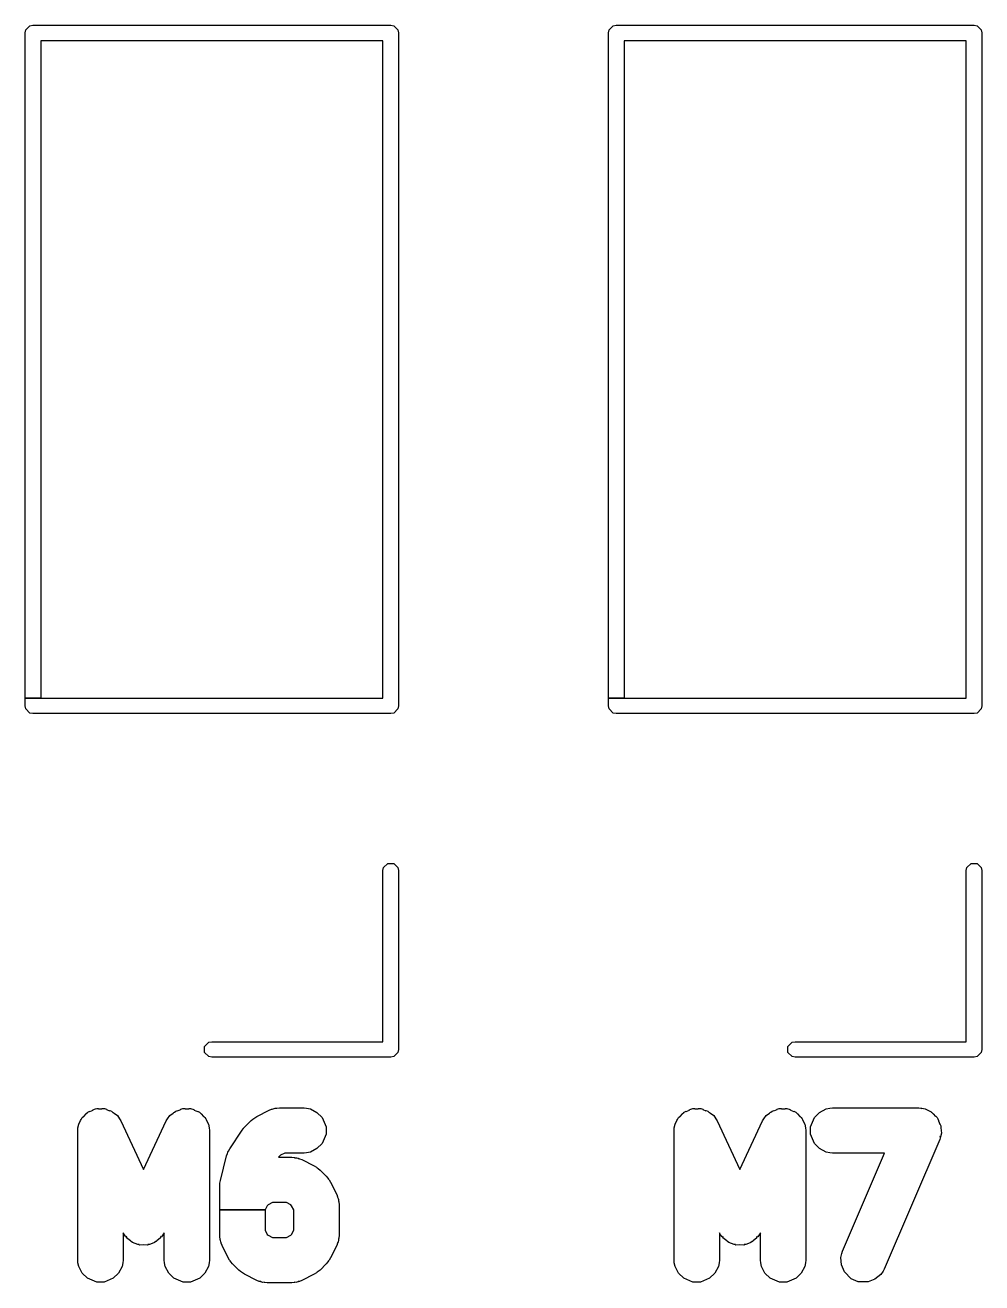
# Model space of a CAD drawing. Header units: millimetres. Extents: x 102.9 to 147, y -135 to -49.9.
# Drawn here: x 119.81 to 127.19, y -85.43 to -75.73 of the extents above; entities that cross this region are included whole.
import ezdxf

# ---------------------------------------------------------------- set-up
doc = ezdxf.new("R2010")
doc.units = ezdxf.units.MM
doc.layers.add('F.Silkscreen', color=41, linetype='CONTINUOUS', true_color=0xf2eda1)

msp = doc.modelspace()

# ---------------------------------------------------------------- linework, layer by layer
at = {"layer": 'F.Silkscreen', "linetype": 'CONTINUOUS'}
for p, q in [((119.814567, -75.767039), (119.847039, -75.734567)), ((119.847039, -75.734567), (119.87, -75.73)), ((119.87, -75.73), (122.63, -75.73)), ((122.63, -75.73), (122.652961, -75.734567)), ((122.652961, -75.734567), (122.685433, -75.767039)), ((124.314567, -75.767039), (124.347039, -75.734567)), ((124.347039, -75.734567), (124.37, -75.73)), ((124.37, -75.73), (127.13, -75.73)), ((127.13, -75.73), (127.152961, -75.734567)), ((127.152961, -75.734567), (127.185433, -75.767039)), ((119.81, -75.79), (119.814567, -75.767039)), ((119.81, -80.92), (119.81, -75.79)), ((122.57, -75.85), (119.93, -75.85)), ((119.93, -75.85), (119.93, -80.92)), ((122.57, -80.92), (122.57, -75.85)), ((122.685433, -75.767039), (122.69, -75.79)), ((122.69, -75.79), (122.69, -80.98)), ((124.31, -75.79), (124.314567, -75.767039)), ((124.31, -80.92), (124.31, -75.79)), ((127.07, -75.85), (124.43, -75.85)), ((124.43, -75.85), (124.43, -80.92)), ((127.07, -80.92), (127.07, -75.85)), ((127.185433, -75.767039), (127.19, -75.79)), ((127.19, -75.79), (127.19, -80.98)), ((119.81, -80.98), (119.81, -80.92)), ((119.81, -80.92), (119.93, -80.92)), ((119.93, -80.92), (119.81, -80.92)), ((119.814567, -81.002961), (119.81, -80.98)), ((119.93, -80.92), (122.57, -80.92)), ((122.69, -80.98), (122.685433, -81.002961)), ((124.31, -80.98), (124.31, -80.92)), ((124.31, -80.92), (124.43, -80.92)), ((124.43, -80.92), (124.31, -80.92)), ((124.314567, -81.002961), (124.31, -80.98)), ((124.43, -80.92), (127.07, -80.92)), ((127.19, -80.98), (127.185433, -81.002961)), ((119.847039, -81.035433), (119.814567, -81.002961)), ((119.87, -81.04), (119.847039, -81.035433)), ((122.63, -81.04), (119.87, -81.04)), ((122.652961, -81.035433), (122.63, -81.04)), ((122.685433, -81.002961), (122.652961, -81.035433)), ((124.347039, -81.035433), (124.314567, -81.002961)), ((124.37, -81.04), (124.347039, -81.035433)), ((127.13, -81.04), (124.37, -81.04)), ((127.152961, -81.035433), (127.13, -81.04)), ((127.185433, -81.002961), (127.152961, -81.035433)), ((122.57, -82.25), (122.574567, -82.227039)), ((122.57, -83.57), (122.57, -82.25)), ((122.574567, -82.227039), (122.607039, -82.194567)), ((122.607039, -82.194567), (122.652961, -82.194567)), ((122.652961, -82.194567), (122.685433, -82.227039)), ((122.685433, -82.227039), (122.69, -82.25)), ((122.69, -82.25), (122.69, -83.63)), ((127.07, -82.25), (127.074567, -82.227039)), ((127.07, -83.57), (127.07, -82.25)), ((127.074567, -82.227039), (127.107039, -82.194567)), ((127.107039, -82.194567), (127.152961, -82.194567)), ((127.152961, -82.194567), (127.185433, -82.227039)), ((127.185433, -82.227039), (127.19, -82.25)), ((127.19, -82.25), (127.19, -83.63)), ((121.194567, -83.607039), (121.227039, -83.574567)), ((121.194567, -83.652961), (121.194567, -83.607039)), ((121.227039, -83.574567), (121.25, -83.57)), ((121.25, -83.57), (122.57, -83.57)), ((125.694567, -83.607039), (125.727039, -83.574567)), ((125.694567, -83.652961), (125.694567, -83.607039)), ((125.727039, -83.574567), (125.75, -83.57)), ((125.75, -83.57), (127.07, -83.57)), ((121.227039, -83.685433), (121.194567, -83.652961)), ((121.25, -83.69), (121.227039, -83.685433)), ((122.63, -83.69), (121.25, -83.69)), ((122.652961, -83.685433), (122.63, -83.69)), ((122.685433, -83.652961), (122.652961, -83.685433)), ((122.69, -83.63), (122.685433, -83.652961)), ((125.727039, -83.685433), (125.694567, -83.652961)), ((125.75, -83.69), (125.727039, -83.685433)), ((127.13, -83.69), (125.75, -83.69)), ((127.152961, -83.685433), (127.13, -83.69)), ((127.185433, -83.652961), (127.152961, -83.685433)), ((127.19, -83.63), (127.185433, -83.652961)), ((120.308329, -84.107664), (120.333835, -84.097099)), ((120.332814, -84.09491), (120.344893, -84.089273)), ((120.333835, -84.097099), (120.332814, -84.09491)), ((120.344893, -84.089273), (120.353664, -84.088887)), ((120.353664, -84.088887), (120.361775, -84.085528)), ((120.361775, -84.085528), (120.375103, -84.085528)), ((120.375103, -84.085528), (120.375103, -84.087944)), ((120.375103, -84.087944), (120.402684, -84.086731)), ((120.402684, -84.086731), (120.402684, -84.085528)), ((120.402684, -84.085528), (120.419177, -84.085528)), ((120.419177, -84.085528), (120.420221, -84.08596)), ((120.420221, -84.08596), (120.421355, -84.085911)), ((120.421355, -84.085911), (120.421356, -84.085911)), ((120.421356, -84.085911), (120.436858, -84.091548)), ((120.436858, -84.091548), (120.436446, -84.09268)), ((120.436446, -84.09268), (120.461951, -84.103245)), ((120.985663, -84.103246), (121.011171, -84.09268)), ((121.01076, -84.091548), (121.026262, -84.085911)), ((121.011171, -84.09268), (121.01076, -84.091548)), ((121.026262, -84.085911), (121.027395, -84.08596)), ((121.027395, -84.08596), (121.028441, -84.085528)), ((121.028441, -84.085528), (121.044934, -84.085528)), ((121.044934, -84.085528), (121.044934, -84.086731)), ((121.044934, -84.086731), (121.072515, -84.087944)), ((121.072515, -84.087944), (121.072515, -84.085528)), ((121.072515, -84.085528), (121.085843, -84.085528)), ((121.085843, -84.085528), (121.093953, -84.088887)), ((121.093953, -84.088887), (121.102725, -84.089273)), ((121.102725, -84.089273), (121.114804, -84.09491)), ((121.114804, -84.09491), (121.113781, -84.0971)), ((121.113781, -84.0971), (121.139285, -84.107664)), ((121.693166, -84.098294), (121.711454, -84.091294)), ((121.711454, -84.091294), (121.715077, -84.090301)), ((121.715077, -84.090301), (121.715434, -84.091605)), ((121.715434, -84.091605), (121.723213, -84.08745)), ((121.723213, -84.08745), (121.731539, -84.085793)), ((121.731539, -84.085793), (121.739704, -84.083558)), ((121.739704, -84.083558), (121.748522, -84.083795)), ((121.748259, -84.082467), (121.751944, -84.081735)), ((121.748522, -84.083795), (121.748259, -84.082467)), ((121.751944, -84.081735), (121.771428, -84.079819)), ((121.771428, -84.079819), (121.961904, -84.079819)), ((121.961904, -84.079819), (121.981413, -84.08174)), ((121.981413, -84.08174), (122.010114, -84.087449)), ((122.010114, -84.087449), (122.061316, -84.114817)), ((124.908329, -84.107664), (124.933835, -84.097099)), ((124.932814, -84.09491), (124.944893, -84.089273)), ((124.933835, -84.097099), (124.932814, -84.09491)), ((124.944893, -84.089273), (124.953664, -84.088887)), ((124.953664, -84.088887), (124.961775, -84.085528)), ((124.961775, -84.085528), (124.975103, -84.085528)), ((124.975103, -84.085528), (124.975103, -84.087944)), ((124.975103, -84.087944), (125.002684, -84.086731)), ((125.002684, -84.086731), (125.002684, -84.085528)), ((125.002684, -84.085528), (125.019177, -84.085528)), ((125.019177, -84.085528), (125.020221, -84.08596)), ((125.020221, -84.08596), (125.021355, -84.085911)), ((125.021355, -84.085911), (125.021356, -84.085911)), ((125.021356, -84.085911), (125.036858, -84.091548)), ((125.036858, -84.091548), (125.036446, -84.09268)), ((125.036446, -84.09268), (125.061951, -84.103245)), ((125.585663, -84.103246), (125.611171, -84.09268)), ((125.61076, -84.091548), (125.626262, -84.085911)), ((125.611171, -84.09268), (125.61076, -84.091548)), ((125.626262, -84.085911), (125.627395, -84.08596)), ((125.627395, -84.08596), (125.628441, -84.085528)), ((125.628441, -84.085528), (125.644934, -84.085528)), ((125.644934, -84.085528), (125.644934, -84.086731)), ((125.644934, -84.086731), (125.672515, -84.087944)), ((125.672515, -84.087944), (125.672515, -84.085528)), ((125.672515, -84.085528), (125.685843, -84.085528)), ((125.685843, -84.085528), (125.693953, -84.088887)), ((125.693953, -84.088887), (125.702725, -84.089273)), ((125.702725, -84.089273), (125.714804, -84.09491)), ((125.714804, -84.09491), (125.713781, -84.0971)), ((125.713781, -84.0971), (125.739285, -84.107664)), ((125.938683, -84.114817), (125.989885, -84.087449)), ((125.989885, -84.087449), (126.018586, -84.08174)), ((126.018586, -84.08174), (126.038095, -84.079819)), ((126.038095, -84.079819), (126.704761, -84.079819)), ((126.704761, -84.079819), (126.72422, -84.081731)), ((126.72484, -84.081854), (126.723693, -84.087635)), ((126.723693, -84.087635), (126.724839, -84.08765)), ((126.72422, -84.081731), (126.72484, -84.081854)), ((126.724839, -84.08765), (126.725949, -84.082074)), ((126.725949, -84.082074), (126.752971, -84.087449)), ((126.752971, -84.087449), (126.789303, -84.106869)), ((120.223106, -84.206609), (120.238007, -84.178729)), ((120.238007, -84.178729), (120.241187, -84.169987)), ((120.241187, -84.169987), (120.244773, -84.16607)), ((120.244773, -84.16607), (120.250471, -84.155411)), ((120.250471, -84.155411), (120.259895, -84.145986)), ((120.259895, -84.145986), (120.261603, -84.147693)), ((120.261603, -84.147693), (120.280255, -84.127327)), ((120.279404, -84.126476), (120.291067, -84.114814)), ((120.280255, -84.127327), (120.279404, -84.126476)), ((120.291067, -84.114814), (120.29211, -84.114381)), ((120.29211, -84.114381), (120.292873, -84.113549)), ((120.292873, -84.113549), (120.30782, -84.106573)), ((120.30782, -84.106573), (120.308329, -84.107664)), ((120.461951, -84.103245), (120.462778, -84.100974)), ((120.462778, -84.100974), (120.475306, -84.10553)), ((120.475306, -84.10553), (120.484984, -84.112785)), ((120.484984, -84.112785), (120.489888, -84.114817)), ((120.489888, -84.114817), (120.496461, -84.12139)), ((120.496461, -84.12139), (120.521756, -84.140354)), ((120.521756, -84.140354), (120.539067, -84.163949)), ((120.539067, -84.163949), (120.549058, -84.180815)), ((120.549058, -84.180815), (120.723808, -84.55528)), ((120.723808, -84.55528), (120.89856, -84.180813)), ((120.89856, -84.180813), (120.908552, -84.163946)), ((120.908552, -84.163946), (120.925863, -84.140352)), ((120.925863, -84.140352), (120.951163, -84.121383)), ((120.951163, -84.121383), (120.957734, -84.114814)), ((120.957734, -84.114814), (120.962633, -84.112784)), ((120.962633, -84.112784), (120.97231, -84.10553)), ((120.97231, -84.10553), (120.984837, -84.100974)), ((120.984837, -84.100974), (120.985663, -84.103246)), ((121.139285, -84.107664), (121.139795, -84.106572)), ((121.139795, -84.106572), (121.154743, -84.113548)), ((121.154743, -84.113548), (121.155508, -84.114383)), ((121.155508, -84.114383), (121.156554, -84.114817)), ((121.156554, -84.114817), (121.168216, -84.126479)), ((121.168216, -84.126479), (121.167364, -84.12733)), ((121.167364, -84.12733), (121.186009, -84.147691)), ((121.186009, -84.147691), (121.187719, -84.145982)), ((121.187719, -84.145982), (121.197144, -84.155407)), ((121.197144, -84.155407), (121.202847, -84.166077)), ((121.202847, -84.166077), (121.206433, -84.169993)), ((121.206433, -84.169993), (121.206433, -84.169994)), ((121.206433, -84.169994), (121.209607, -84.178725)), ((121.209607, -84.178725), (121.224512, -84.206609)), ((121.504827, -84.226313), (121.552446, -84.178694)), ((121.552446, -84.178694), (121.567599, -84.166259)), ((121.567599, -84.166259), (121.574643, -84.161551)), ((121.574643, -84.161551), (121.58134, -84.156355)), ((121.58134, -84.156355), (121.597928, -84.145913)), ((121.597928, -84.145913), (121.693166, -84.098294)), ((122.061316, -84.114817), (122.101906, -84.155407)), ((122.101906, -84.155407), (122.131195, -84.226118)), ((124.823106, -84.206609), (124.838007, -84.178729)), ((124.838007, -84.178729), (124.841187, -84.169987)), ((124.841187, -84.169987), (124.844773, -84.16607)), ((124.844773, -84.16607), (124.850471, -84.155411)), ((124.850471, -84.155411), (124.859895, -84.145986)), ((124.859895, -84.145986), (124.861603, -84.147693)), ((124.861603, -84.147693), (124.880255, -84.127327)), ((124.879404, -84.126476), (124.891067, -84.114814)), ((124.880255, -84.127327), (124.879404, -84.126476)), ((124.891067, -84.114814), (124.89211, -84.114381)), ((124.89211, -84.114381), (124.892873, -84.113549)), ((124.892873, -84.113549), (124.90782, -84.106573)), ((124.90782, -84.106573), (124.908329, -84.107664)), ((125.061951, -84.103245), (125.062778, -84.100974)), ((125.062778, -84.100974), (125.075306, -84.10553)), ((125.075306, -84.10553), (125.084984, -84.112785)), ((125.084984, -84.112785), (125.089888, -84.114817)), ((125.089888, -84.114817), (125.096461, -84.12139)), ((125.096461, -84.12139), (125.121756, -84.140354)), ((125.121756, -84.140354), (125.139067, -84.163949)), ((125.139067, -84.163949), (125.149058, -84.180815)), ((125.149058, -84.180815), (125.323808, -84.55528)), ((125.323808, -84.55528), (125.49856, -84.180813)), ((125.49856, -84.180813), (125.508552, -84.163946)), ((125.508552, -84.163946), (125.525863, -84.140352)), ((125.525863, -84.140352), (125.551163, -84.121383)), ((125.551163, -84.121383), (125.557734, -84.114814)), ((125.557734, -84.114814), (125.562633, -84.112784)), ((125.562633, -84.112784), (125.57231, -84.10553)), ((125.57231, -84.10553), (125.584837, -84.100974)), ((125.584837, -84.100974), (125.585663, -84.103246)), ((125.739285, -84.107664), (125.739795, -84.106572)), ((125.739795, -84.106572), (125.754743, -84.113548)), ((125.754743, -84.113548), (125.755508, -84.114383)), ((125.755508, -84.114383), (125.756554, -84.114817)), ((125.756554, -84.114817), (125.768216, -84.126479)), ((125.768216, -84.126479), (125.767364, -84.12733)), ((125.767364, -84.12733), (125.786009, -84.147691)), ((125.786009, -84.147691), (125.787719, -84.145982)), ((125.787719, -84.145982), (125.797144, -84.155407)), ((125.797144, -84.155407), (125.802847, -84.166077)), ((125.802847, -84.166077), (125.806433, -84.169993)), ((125.806433, -84.169993), (125.806433, -84.169994)), ((125.806433, -84.169994), (125.809607, -84.178725)), ((125.809607, -84.178725), (125.824512, -84.206609)), ((125.868804, -84.226118), (125.898093, -84.155407)), ((125.898093, -84.155407), (125.938683, -84.114817)), ((126.789303, -84.106869), (126.797829, -84.110523)), ((126.797829, -84.110523), (126.799671, -84.11241)), ((126.799671, -84.11241), (126.804173, -84.114817)), ((126.804173, -84.114817), (126.815033, -84.125677)), ((126.815033, -84.125677), (126.81381, -84.126899)), ((126.81381, -84.126899), (126.833062, -84.146627)), ((126.833062, -84.146627), (126.834523, -84.145167)), ((126.834523, -84.145167), (126.844763, -84.155407)), ((126.844763, -84.155407), (126.847073, -84.160983)), ((126.847073, -84.160983), (126.851284, -84.165299)), ((126.851284, -84.165299), (126.851285, -84.1653)), ((126.851285, -84.1653), (126.856661, -84.178741)), ((126.856661, -84.178741), (126.854745, -84.179507)), ((126.854745, -84.179507), (126.865296, -84.204979)), ((120.215476, -84.254819), (120.217397, -84.23531)), ((120.215476, -85.254819), (120.215476, -84.254819)), ((120.217397, -84.23531), (120.223106, -84.206609)), ((121.224512, -84.206609), (121.230221, -84.23531)), ((121.230221, -84.23531), (121.232142, -84.254819)), ((121.232142, -84.254819), (121.232142, -85.254819)), ((121.387724, -84.395841), (121.482962, -84.252984)), ((121.482962, -84.252984), (121.492382, -84.241479)), ((121.492382, -84.241479), (121.492397, -84.241458)), ((121.492397, -84.241458), (121.493822, -84.239721)), ((121.493822, -84.239721), (121.495376, -84.237824)), ((121.495376, -84.237824), (121.495395, -84.237803)), ((121.495395, -84.237803), (121.504827, -84.226313)), ((122.131195, -84.28352), (122.101906, -84.354231)), ((122.131195, -84.226118), (122.131195, -84.28352)), ((124.815476, -84.254819), (124.817397, -84.23531)), ((124.815476, -85.254819), (124.815476, -84.254819)), ((124.817397, -84.23531), (124.823106, -84.206609)), ((125.824512, -84.206609), (125.830221, -84.23531)), ((125.830221, -84.23531), (125.832142, -84.254819)), ((125.832142, -84.254819), (125.832142, -85.254819)), ((125.868804, -84.28352), (125.868804, -84.226118)), ((125.898093, -84.354231), (125.868804, -84.28352)), ((126.865296, -84.204979), (126.8669, -84.204338)), ((126.8669, -84.204338), (126.872603, -84.218596)), ((126.877589, -84.276436), (126.871886, -84.303387)), ((126.872603, -84.218596), (126.873041, -84.223677)), ((126.873041, -84.223677), (126.874052, -84.226118)), ((126.874052, -84.226118), (126.874052, -84.235405)), ((126.874052, -84.235405), (126.877589, -84.276436)), ((122.101906, -84.354231), (122.061316, -84.394821)), ((125.938683, -84.394821), (125.898093, -84.354231)), ((126.865612, -84.323755), (126.437041, -85.323755)), ((126.871562, -84.304916), (126.865612, -84.323755)), ((126.866311, -84.302207), (126.865945, -84.30309)), ((126.865945, -84.30309), (126.871692, -84.304297)), ((126.871886, -84.303387), (126.866311, -84.302207)), ((126.871692, -84.304297), (126.871562, -84.304916)), ((121.315939, -84.640946), (121.363558, -84.45047)), ((121.363558, -84.45047), (121.370152, -84.432014)), ((121.370152, -84.432014), (121.374557, -84.422686)), ((121.374557, -84.422686), (121.378503, -84.413135)), ((121.378503, -84.413135), (121.387724, -84.395841)), ((121.779853, -84.446262), (121.765344, -84.460771)), ((121.765344, -84.460771), (121.866666, -84.460771)), ((121.81274, -84.429819), (121.779853, -84.446262)), ((121.961904, -84.429819), (121.81274, -84.429819)), ((121.866666, -84.460771), (121.886155, -84.462688)), ((121.886155, -84.462688), (121.889839, -84.46342)), ((121.889839, -84.46342), (121.889575, -84.464746)), ((121.889575, -84.464746), (121.898392, -84.46451)), ((121.898392, -84.46451), (121.906566, -84.466748)), ((121.906566, -84.466748), (121.914879, -84.468402)), ((121.914879, -84.468402), (121.922652, -84.472556)), ((121.922652, -84.472556), (121.92301, -84.471251)), ((121.92301, -84.471251), (121.926634, -84.472244)), ((121.926634, -84.472244), (121.944928, -84.479246)), ((121.944928, -84.479246), (122.040166, -84.526865)), ((121.981413, -84.427898), (121.961904, -84.429819)), ((122.010114, -84.422189), (121.981413, -84.427898)), ((122.061316, -84.394821), (122.010114, -84.422189)), ((125.989885, -84.422189), (125.938683, -84.394821)), ((126.018586, -84.427898), (125.989885, -84.422189)), ((126.038095, -84.429819), (126.018586, -84.427898)), ((126.439366, -84.429819), (126.038095, -84.429819)), ((126.115339, -85.185883), (126.439366, -84.429819)), ((122.040166, -84.526865), (122.056757, -84.537309)), ((122.056757, -84.537309), (122.063455, -84.542507)), ((122.063455, -84.542507), (122.070493, -84.54721)), ((122.070493, -84.54721), (122.085648, -84.559646)), ((122.085648, -84.559646), (122.133267, -84.607265)), ((121.310714, -84.68339), (121.312634, -84.663887)), ((121.312634, -84.663887), (121.312983, -84.662128)), ((121.312983, -84.662128), (121.313071, -84.660335)), ((121.313071, -84.660335), (121.315939, -84.640946)), ((122.133267, -84.607265), (122.145706, -84.622423)), ((122.145706, -84.622423), (122.150409, -84.629462)), ((122.150409, -84.629462), (122.155602, -84.636153)), ((122.155602, -84.636153), (122.166048, -84.652747)), ((122.166048, -84.652747), (122.213667, -84.747985)), ((121.310714, -84.867559), (121.310714, -84.68339)), ((122.213667, -84.747985), (122.220674, -84.766297)), ((122.221666, -84.76992), (122.220362, -84.770276)), ((122.220362, -84.770276), (122.224512, -84.77804)), ((122.220674, -84.766297), (122.221666, -84.76992)), ((121.310714, -85.064342), (121.310714, -84.867559)), ((121.310714, -84.867559), (121.660714, -84.867559)), ((121.660714, -84.867559), (121.310714, -84.867559)), ((121.677157, -84.834673), (121.660714, -84.867559)), ((121.660714, -84.867559), (121.660714, -85.02303)), ((121.684616, -84.827214), (121.677157, -84.834673)), ((121.717502, -84.810771), (121.684616, -84.827214)), ((121.825354, -84.810771), (121.717502, -84.810771)), ((121.85824, -84.827214), (121.825354, -84.810771)), ((121.865699, -84.834673), (121.85824, -84.827214)), ((121.882142, -84.867559), (121.865699, -84.834673)), ((121.882142, -85.02303), (121.882142, -84.867559)), ((122.224512, -84.77804), (122.226164, -84.786348)), ((122.226164, -84.786348), (122.228401, -84.794515)), ((122.228401, -84.794515), (122.228161, -84.803316)), ((122.228161, -84.803316), (122.229487, -84.803053)), ((122.229487, -84.803053), (122.23022, -84.806738)), ((122.23022, -84.806738), (122.232142, -84.826247)), ((122.232142, -84.826247), (122.232142, -85.064342)), ((120.575219, -85.059977), (120.565476, -85.043529)), ((120.565476, -85.043529), (120.565476, -85.254819)), ((120.586653, -85.075561), (120.575219, -85.059977)), ((120.872399, -85.059976), (120.860965, -85.07556)), ((120.882142, -85.043529), (120.872399, -85.059976)), ((120.882142, -85.254819), (120.882142, -85.043529)), ((121.312631, -85.083831), (121.310714, -85.064342)), ((121.660714, -85.02303), (121.677157, -85.055916)), ((121.677157, -85.055916), (121.684616, -85.063376)), ((121.684616, -85.063376), (121.717502, -85.079819)), ((121.825355, -85.079819), (121.858237, -85.063377)), ((121.858237, -85.063377), (121.865699, -85.055915)), ((121.865699, -85.055915), (121.882142, -85.02303)), ((122.232142, -85.064342), (122.230219, -85.083856)), ((125.175219, -85.059977), (125.165476, -85.043529)), ((125.165476, -85.043529), (125.165476, -85.254819)), ((125.186653, -85.075561), (125.175219, -85.059977)), ((125.472399, -85.059976), (125.460965, -85.07556)), ((125.482142, -85.043529), (125.472399, -85.059976)), ((125.482142, -85.254819), (125.482142, -85.043529)), ((120.591242, -85.072193), (120.586653, -85.075561)), ((120.589758, -85.079794), (120.594808, -85.076087)), ((120.59253, -85.083572), (120.589758, -85.079794)), ((120.594808, -85.076087), (120.591242, -85.072193)), ((120.621673, -85.105419), (120.59253, -85.083572)), ((120.626215, -85.110378), (120.621673, -85.105419)), ((120.628101, -85.111258), (120.626215, -85.110378)), ((120.628453, -85.110502), (120.628101, -85.111258)), ((120.638981, -85.118394), (120.628453, -85.110502)), ((120.658959, -85.125659), (120.638981, -85.118394)), ((120.678226, -85.13465), (120.658959, -85.125659)), ((120.678231, -85.134652), (120.678226, -85.13465)), ((120.690224, -85.135178), (120.678231, -85.134652)), ((120.68963, -85.136812), (120.690224, -85.135178)), ((120.692924, -85.13801), (120.68963, -85.136812)), ((120.69293, -85.138012), (120.692924, -85.13801)), ((120.723816, -85.136653), (120.69293, -85.138012)), ((120.754694, -85.13801), (120.723816, -85.136653)), ((120.757988, -85.136812), (120.754694, -85.13801)), ((120.769393, -85.13465), (120.757393, -85.135177)), ((120.757393, -85.135177), (120.757988, -85.136812)), ((120.788659, -85.125658), (120.769393, -85.13465)), ((120.808635, -85.118395), (120.788659, -85.125658)), ((120.819146, -85.110513), (120.808635, -85.118395)), ((120.819498, -85.111266), (120.819146, -85.110513)), ((120.821385, -85.110386), (120.819498, -85.111266)), ((120.821415, -85.110372), (120.821385, -85.110386)), ((120.825969, -85.105397), (120.821415, -85.110372)), ((120.855098, -85.083558), (120.825969, -85.105397)), ((120.856375, -85.072192), (120.852818, -85.076075)), ((120.852818, -85.076075), (120.857869, -85.07978)), ((120.857869, -85.07978), (120.855098, -85.083558)), ((120.860965, -85.07556), (120.856375, -85.072192)), ((121.313363, -85.087515), (121.312631, -85.083831)), ((121.314689, -85.087251), (121.313363, -85.087515)), ((121.314453, -85.096068), (121.314689, -85.087251)), ((121.316691, -85.104242), (121.314453, -85.096068)), ((121.318345, -85.112555), (121.316691, -85.104242)), ((121.322499, -85.120328), (121.318345, -85.112555)), ((121.321194, -85.120686), (121.322499, -85.120328)), ((121.322187, -85.12431), (121.321194, -85.120686)), ((121.329189, -85.142604), (121.322187, -85.12431)), ((121.376808, -85.237842), (121.329189, -85.142604)), ((121.717502, -85.079819), (121.825355, -85.079819)), ((122.213667, -85.142604), (122.166048, -85.237842)), ((122.220676, -85.124285), (122.213667, -85.142604)), ((122.224512, -85.112547), (122.220364, -85.120304)), ((122.220364, -85.120304), (122.221668, -85.120661)), ((122.221668, -85.120661), (122.220676, -85.124285)), ((122.226161, -85.104252), (122.224512, -85.112547)), ((122.228401, -85.096076), (122.226161, -85.104252)), ((122.229486, -85.08754), (122.228162, -85.087276)), ((122.228162, -85.087276), (122.228401, -85.096076)), ((122.230219, -85.083856), (122.229486, -85.08754)), ((125.191242, -85.072193), (125.186653, -85.075561)), ((125.189758, -85.079794), (125.194808, -85.076087)), ((125.19253, -85.083572), (125.189758, -85.079794)), ((125.194808, -85.076087), (125.191242, -85.072193)), ((125.221673, -85.105419), (125.19253, -85.083572)), ((125.226215, -85.110378), (125.221673, -85.105419)), ((125.228101, -85.111258), (125.226215, -85.110378)), ((125.228453, -85.110502), (125.228101, -85.111258)), ((125.238981, -85.118394), (125.228453, -85.110502)), ((125.258959, -85.125659), (125.238981, -85.118394)), ((125.278226, -85.13465), (125.258959, -85.125659)), ((125.278231, -85.134652), (125.278226, -85.13465)), ((125.290224, -85.135178), (125.278231, -85.134652)), ((125.28963, -85.136812), (125.290224, -85.135178)), ((125.292924, -85.13801), (125.28963, -85.136812)), ((125.29293, -85.138012), (125.292924, -85.13801)), ((125.323816, -85.136653), (125.29293, -85.138012)), ((125.354694, -85.13801), (125.323816, -85.136653)), ((125.357988, -85.136812), (125.354694, -85.13801)), ((125.369393, -85.13465), (125.357393, -85.135177)), ((125.357393, -85.135177), (125.357988, -85.136812)), ((125.388659, -85.125658), (125.369393, -85.13465)), ((125.408635, -85.118395), (125.388659, -85.125658)), ((125.419146, -85.110513), (125.408635, -85.118395)), ((125.419498, -85.111266), (125.419146, -85.110513)), ((125.421385, -85.110386), (125.419498, -85.111266)), ((125.421415, -85.110372), (125.421385, -85.110386)), ((125.425969, -85.105397), (125.421415, -85.110372)), ((125.455098, -85.083558), (125.425969, -85.105397)), ((125.456375, -85.072192), (125.452818, -85.076075)), ((125.452818, -85.076075), (125.457869, -85.07978)), ((125.457869, -85.07978), (125.455098, -85.083558)), ((125.460965, -85.07556), (125.456375, -85.072192)), ((120.217397, -85.274328), (120.215476, -85.254819)), ((120.565476, -85.254819), (120.563555, -85.274328)), ((120.884063, -85.274328), (120.882142, -85.254819)), ((121.232142, -85.254819), (121.230221, -85.274328)), ((121.38725, -85.254431), (121.376808, -85.237842)), ((121.392448, -85.261129), (121.38725, -85.254431)), ((121.397153, -85.26817), (121.392448, -85.261129)), ((122.15041, -85.261123), (122.145707, -85.268164)), ((122.1556, -85.254438), (122.15041, -85.261123)), ((122.166048, -85.237842), (122.1556, -85.254438)), ((124.817397, -85.274328), (124.815476, -85.254819)), ((125.165476, -85.254819), (125.163555, -85.274328)), ((125.484063, -85.274328), (125.482142, -85.254819)), ((125.832142, -85.254819), (125.830221, -85.274328)), ((126.103362, -85.233202), (126.10942, -85.204573)), ((126.108348, -85.291043), (126.103362, -85.233202)), ((126.10942, -85.204573), (126.115339, -85.185883)), ((120.223106, -85.303029), (120.217397, -85.274328)), ((120.250474, -85.354231), (120.223106, -85.303029)), ((120.291064, -85.394821), (120.250474, -85.354231)), ((120.530478, -85.354231), (120.489888, -85.394821)), ((120.557846, -85.303029), (120.530478, -85.354231)), ((120.563555, -85.274328), (120.557846, -85.303029)), ((120.889772, -85.303029), (120.884063, -85.274328)), ((120.91714, -85.354231), (120.889772, -85.303029)), ((120.95773, -85.394821), (120.91714, -85.354231)), ((121.197144, -85.354231), (121.156554, -85.394821)), ((121.224512, -85.303029), (121.197144, -85.354231)), ((121.230221, -85.274328), (121.224512, -85.303029)), ((121.409588, -85.283322), (121.397153, -85.26817)), ((121.457207, -85.330942), (121.409588, -85.283322)), ((121.472362, -85.343379), (121.457207, -85.330942)), ((121.479397, -85.348079), (121.472362, -85.343379)), ((121.486099, -85.353281), (121.479397, -85.348079)), ((121.50269, -85.363725), (121.486099, -85.353281)), ((122.056761, -85.353278), (122.040166, -85.363725)), ((122.06345, -85.348085), (122.056761, -85.353278)), ((122.070492, -85.343381), (122.06345, -85.348085)), ((122.085649, -85.330942), (122.070492, -85.343381)), ((122.133267, -85.283323), (122.085649, -85.330942)), ((122.145707, -85.268164), (122.133267, -85.283323)), ((124.823106, -85.303029), (124.817397, -85.274328)), ((124.850474, -85.354231), (124.823106, -85.303029)), ((124.891064, -85.394821), (124.850474, -85.354231)), ((125.130478, -85.354231), (125.089888, -85.394821)), ((125.157846, -85.303029), (125.130478, -85.354231)), ((125.163555, -85.274328), (125.157846, -85.303029)), ((125.489772, -85.303029), (125.484063, -85.274328)), ((125.51714, -85.354231), (125.489772, -85.303029)), ((125.55773, -85.394821), (125.51714, -85.354231)), ((125.797144, -85.354231), (125.756554, -85.394821)), ((125.824512, -85.303029), (125.797144, -85.354231)), ((125.830221, -85.274328), (125.824512, -85.303029)), ((126.129667, -85.344341), (126.108348, -85.291043)), ((126.129668, -85.344342), (126.129667, -85.344341)), ((126.183124, -85.399117), (126.129668, -85.344342)), ((126.427589, -85.34093), (126.411036, -85.365061)), ((126.437041, -85.323755), (126.427589, -85.34093)), ((120.361775, -85.42411), (120.291064, -85.394821)), ((120.419177, -85.42411), (120.361775, -85.42411)), ((120.489888, -85.394821), (120.419177, -85.42411)), ((121.028441, -85.42411), (120.95773, -85.394821)), ((121.085843, -85.42411), (121.028441, -85.42411)), ((121.156554, -85.394821), (121.085843, -85.42411)), ((121.597928, -85.411344), (121.50269, -85.363725)), ((121.61624, -85.418351), (121.597928, -85.411344)), ((121.619863, -85.419343), (121.61624, -85.418351)), ((121.620219, -85.418039), (121.619863, -85.419343)), ((121.627983, -85.422189), (121.620219, -85.418039)), ((121.636291, -85.423841), (121.627983, -85.422189)), ((121.644458, -85.426078), (121.636291, -85.423841)), ((121.653259, -85.425838), (121.644458, -85.426078)), ((121.652996, -85.427164), (121.653259, -85.425838)), ((121.656681, -85.427897), (121.652996, -85.427164)), ((121.67619, -85.429819), (121.656681, -85.427897)), ((121.866666, -85.429819), (121.67619, -85.429819)), ((121.88618, -85.427896), (121.866666, -85.429819)), ((121.889864, -85.427163), (121.88618, -85.427896)), ((121.8984, -85.426078), (121.8896, -85.425839)), ((121.8896, -85.425839), (121.889864, -85.427163)), ((121.906576, -85.423838), (121.8984, -85.426078)), ((121.914871, -85.422189), (121.906576, -85.423838)), ((121.922628, -85.418041), (121.914871, -85.422189)), ((121.922985, -85.419345), (121.922628, -85.418041)), ((121.926609, -85.418353), (121.922985, -85.419345)), ((121.944928, -85.411344), (121.926609, -85.418353)), ((122.040166, -85.363725), (121.944928, -85.411344)), ((124.961775, -85.42411), (124.891064, -85.394821)), ((125.019177, -85.42411), (124.961775, -85.42411)), ((125.089888, -85.394821), (125.019177, -85.42411)), ((125.628441, -85.42411), (125.55773, -85.394821)), ((125.685843, -85.42411), (125.628441, -85.42411)), ((125.756554, -85.394821), (125.685843, -85.42411)), ((126.235884, -85.421728), (126.183124, -85.399117)), ((126.312414, -85.422661), (126.235884, -85.421728)), ((126.365712, -85.401342), (126.312414, -85.422661)), ((126.411036, -85.365061), (126.365712, -85.401342))]:
    msp.add_line(p, q, dxfattribs=at)

doc.saveas('drawing.dxf')
